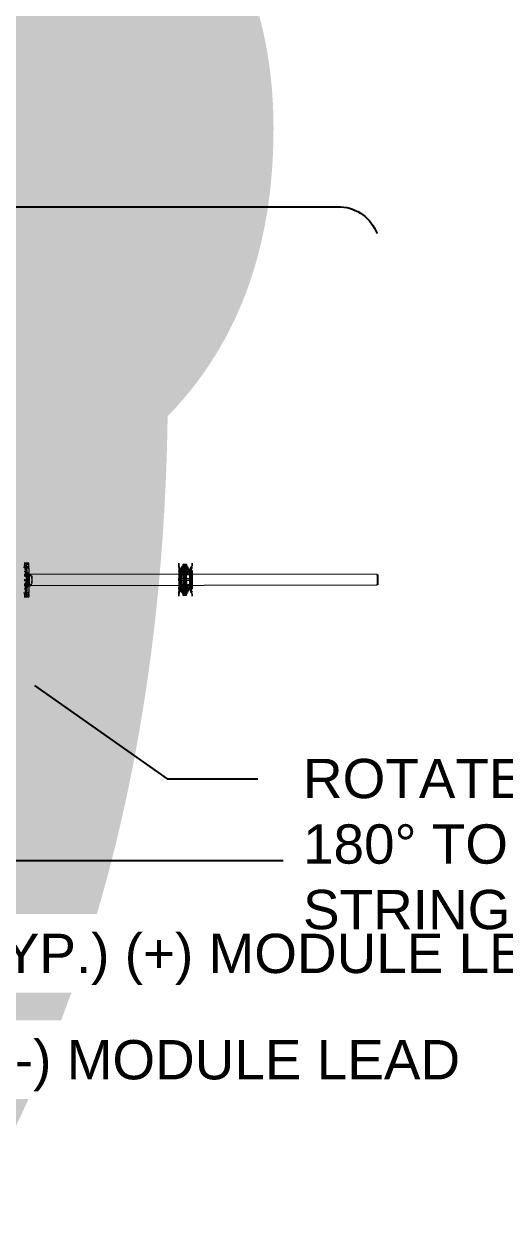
# Model space of a CAD drawing. Header units: feet. Extents: x -327 to 55127, y -2634 to 4121.
# Drawn here: x 6803 to 7047, y 2257 to 2872 of the extents above; entities that cross this region are included whole.
import ezdxf
from ezdxf import colors
from ezdxf.entities.mleader import LeaderData, LeaderLine
from ezdxf.enums import TextEntityAlignment as Align
from ezdxf.math import Vec2, Vec3

# ---------------------------------------------------------------- set-up
doc = ezdxf.new("R2018")
doc.units = ezdxf.units.FT
doc.header["$MEASUREMENT"] = 0
doc.layers.add('G-ANNO-TEXT', color=1, linetype='Continuous')
doc.styles.add('NEI-A', font='arial.ttf')
doc.styles.get("Standard").update_dxf_attribs({"font": 'arial.ttf'})

# ---------------------------------------------------------------- blocks, each defined once
blk = doc.blocks.new('A$Ccdbb2b2c')
at = {"lineweight": 5}
for points in [[(0.0033, 0.22), (0.0017, 0.22), (0.9147, 0.2217)], [(0.485, 0.2283), (0.485, 0.2283)], [(0.4883, 0.2383), (0.4866, 0.24), (0.4883, 0.2417), (0.4866, 0.2433), (0.4866, 0.25)], [(0.4983, 0.2417), (0.4966, 0.235), (0.4966, 0.225), (0.4966, 0.2267), (0.4933, 0.23), (0.4933, 0.2283), (0.4916, 0.2283), (0.4916, 0.225), (0.4883, 0.225), (0.4883, 0.2233), (0.4866, 0.2233), (0.4866, 0.225), (0.4866, 0.2233), (0.4866, 0.225)], [(0.4883, 0.24), (0.4866, 0.24), (0.4883, 0.24), (0.4933, 0.23), (0.4916, 0.23), (0.4916, 0.2283), (0.4866, 0.2383), (0.4883, 0.24), (0.4933, 0.23), (0.4916, 0.23), (0.4916, 0.2283), (0.4916, 0.225), (0.4883, 0.225), (0.4883, 0.2283), (0.4866, 0.2283), (0.4866, 0.23), (0.4866, 0.2317)], [(0.4966, 0.2317), (0.49, 0.2367), (0.49, 0.24), (0.4883, 0.24), (0.4866, 0.2383), (0.4883, 0.24), (0.4933, 0.23), (0.4916, 0.23), (0.4916, 0.2283), (0.4866, 0.2383), (0.4916, 0.2283), (0.4883, 0.2283), (0.4916, 0.2283), (0.4883, 0.2283), (0.4883, 0.225), (0.4866, 0.225), (0.4866, 0.2267), (0.4866, 0.225), (0.4883, 0.225), (0.4883, 0.2233), (0.4866, 0.2233), (0.4866, 0.19), (0.4883, 0.19), (0.4883, 0.1883), (0.4883, 0.19), (0.4866, 0.19), (0.4866, 0.2233)], [(0.4866, 0.2317), (0.4866, 0.2317)], [(0.4916, 0.2283), (0.4933, 0.2283), (0.4933, 0.23), (0.4933, 0.2283), (0.4916, 0.2283), (0.4916, 0.225), (0.4866, 0.225), (0.4866, 0.2283), (0.4883, 0.2283), (0.4883, 0.225), (0.4883, 0.2233), (0.4883, 0.2217), (0.4883, 0.2233), (0.49, 0.2233), (0.4916, 0.2233), (0.4916, 0.2217), (0.4916, 0.225), (0.4933, 0.225), (0.4916, 0.225), (0.4916, 0.2217), (0.4916, 0.225), (0.4933, 0.225), (0.4916, 0.225), (0.4933, 0.225), (0.4933, 0.1883), (0.4916, 0.1883), (0.4916, 0.1917), (0.4916, 0.1933), (0.4933, 0.1933)], [(0.4916, 0.1917), (0.49, 0.1917), (0.4883, 0.1917), (0.4883, 0.19), (0.4866, 0.19), (0.4866, 0.2233), (0.4883, 0.2233), (0.4883, 0.2217), (0.4883, 0.22), (0.4883, 0.1933), (0.4883, 0.1917), (0.49, 0.1917), (0.4916, 0.1917), (0.4916, 0.1933), (0.49, 0.195), (0.49, 0.1933), (0.4916, 0.1933), (0.4933, 0.1933), (0.5016, 0.1933), (0.5, 0.1933), (0.5, 0.1917), (0.5016, 0.1917), (0.5, 0.1917), (0.4983, 0.1917)], [(0.4883, 0.22), (0.4866, 0.22), (0.4883, 0.22), (0.49, 0.22), (0.4883, 0.22), (0.4883, 0.2217), (0.49, 0.2217), (0.4916, 0.2217), (0.49, 0.2217), (0.4916, 0.2217), (0.49, 0.2217), (0.4916, 0.2217), (0.49, 0.2217), (0.4916, 0.2217), (0.49, 0.2217), (0.4916, 0.2217), (0.49, 0.2217), (0.4916, 0.2217), (0.49, 0.2217), (0.4916, 0.2217), (0.49, 0.2217), (0.4916, 0.2217), (0.49, 0.2217), (0.49, 0.2233), (0.4916, 0.2217), (0.49, 0.2217), (0.4916, 0.2217), (0.49, 0.2217), (0.4916, 0.2217), (0.49, 0.2217), (0.4916, 0.2217), (0.49, 0.2217), (0.4916, 0.2217), (0.49, 0.2217), (0.49, 0.2233), (0.4916, 0.2217), (0.49, 0.2233), (0.49, 0.2217), (0.4916, 0.2217), (0.4916, 0.22), (0.49, 0.22), (0.4916, 0.22), (0.49, 0.22), (0.4883, 0.22), (0.4883, 0.2217), (0.49, 0.2217), (0.4883, 0.2217), (0.4883, 0.22), (0.49, 0.22), (0.4916, 0.22), (0.4916, 0.2217), (0.49, 0.2217), (0.4883, 0.2217), (0.4883, 0.22), (0.49, 0.22), (0.4916, 0.22), (0.4916, 0.1933), (0.49, 0.1933), (0.4883, 0.1933), (0.4866, 0.1933), (0.4883, 0.1933), (0.4883, 0.22), (0.4866, 0.22), (0.4883, 0.22), (0.4883, 0.1933), (0.49, 0.1933), (0.4916, 0.1933), (0.4916, 0.22), (0.4916, 0.2217), (0.4916, 0.22), (0.4916, 0.2217), (0.4916, 0.2233), (0.49, 0.2233), (0.4883, 0.2233), (0.4883, 0.2217), (0.4883, 0.2233)], [(0.4883, 0.2433), (0.4883, 0.2433)], [(0.4883, 0.2433), (0.4883, 0.2433)], [(0.4883, 0.2433), (0.4883, 0.2433)], [(0.4883, 0.24), (0.4883, 0.24)], [(0.4883, 0.24), (0.4883, 0.24)], [(0.4883, 0.2233), (0.4883, 0.2233)], [(0.4883, 0.2233), (0.4883, 0.2233)], [(0.4883, 0.2217), (0.4883, 0.2217)], [(0.4883, 0.2217), (0.4883, 0.2217)], [(0.4916, 0.24), (0.49, 0.24), (0.49, 0.2367), (0.49, 0.2383)], [(0.4916, 0.2333), (0.4966, 0.2283), (0.49, 0.235)], [(0.49, 0.2233), (0.49, 0.2233)], [(0.49, 0.2233), (0.49, 0.2233)], [(0.4983, 0.2233), (0.4966, 0.225), (0.4933, 0.2267), (0.4933, 0.2283), (0.4933, 0.225), (0.4916, 0.225)], [(0.4916, 0.225), (0.4916, 0.225)], [(0.4916, 0.2233), (0.4916, 0.2233)], [(0.4916, 0.2233), (0.4916, 0.2233)], [(0.4916, 0.2217), (0.4916, 0.2217)], [(0.4916, 0.2217), (0.4916, 0.2217)], [(0.4966, 0.235), (0.4966, 0.225), (0.4983, 0.225)], [(0.4983, 0.24), (0.4983, 0.24)], [(0.4983, 0.235), (0.4983, 0.235)], [(0.4983, 0.2317), (0.4983, 0.2333)], [(0.5016, 0.2233), (0.5, 0.2233), (0.4983, 0.225), (0.5, 0.2233), (0.5, 0.225)], [(0.5, 0.2217), (0.4983, 0.2217)], [(0.5, 0.2417), (0.5016, 0.2417), (0.5016, 0.245), (0.5016, 0.2467), (0.5016, 0.245), (0.5033, 0.245), (0.505, 0.245), (0.505, 0.2417)], [(0.5016, 0.1917), (0.5, 0.1917), (0.5016, 0.1917), (0.5016, 0.1717), (0.505, 0.1717), (0.505, 0.1917), (0.505, 0.2217), (0.5066, 0.2217), (0.5066, 0.2417), (0.5083, 0.2417), (0.5083, 0.2217)], [(0.5, 0.23), (0.5, 0.2333), (0.5016, 0.2333)], [(0.5016, 0.2283), (0.5, 0.2283)], [(0.5, 0.2217), (0.5016, 0.2217)], [(0.5016, 0.245), (0.5016, 0.2467), (0.5033, 0.2467), (0.5016, 0.2467), (0.5033, 0.245), (0.505, 0.245), (0.5033, 0.245), (0.505, 0.245)], [(0.5016, 0.2467), (0.5016, 0.2467)], [(0.5016, 0.245), (0.5016, 0.245)], [(0.5016, 0.2433), (0.5016, 0.235), (0.5016, 0.2433), (0.5016, 0.245), (0.5016, 0.2433), (0.5033, 0.2433), (0.505, 0.2433), (0.5033, 0.2433), (0.505, 0.2433), (0.5066, 0.2433), (0.5083, 0.2433), (0.5083, 0.2417), (0.5066, 0.2417), (0.505, 0.2417), (0.505, 0.2217), (0.505, 0.1917), (0.5016, 0.1917), (0.5016, 0.2217), (0.505, 0.2217), (0.505, 0.2417), (0.505, 0.2433), (0.5066, 0.2433), (0.505, 0.2433), (0.5066, 0.2433), (0.505, 0.2433)], [(0.505, 0.2417), (0.5016, 0.2417), (0.5016, 0.2217)], [(0.5016, 0.2117), (0.5016, 0.2367), (0.5033, 0.2367)], [(0.5016, 0.21), (0.5033, 0.21), (0.5016, 0.21), (0.5033, 0.21), (0.5016, 0.21), (0.5016, 0.2133), (0.5016, 0.235), (0.5033, 0.235)], [(0.5033, 0.2467), (0.5083, 0.2467), (0.51, 0.2467)], [(0.5116, 0.2467), (0.51, 0.2467), (0.5083, 0.245), (0.5066, 0.245), (0.5083, 0.245), (0.5083, 0.2467)], [(0.5066, 0.2417), (0.5066, 0.245), (0.5083, 0.245), (0.51, 0.245), (0.51, 0.2467), (0.51, 0.245), (0.5083, 0.2433), (0.51, 0.2433), (0.5083, 0.2433), (0.51, 0.2433), (0.51, 0.235), (0.51, 0.2433), (0.5116, 0.2433), (0.51, 0.2433), (0.51, 0.245), (0.51, 0.2433), (0.5083, 0.2433), (0.5066, 0.2433), (0.5083, 0.2433), (0.51, 0.2433)], [(0.5083, 0.2117), (0.51, 0.2117), (0.51, 0.2367), (0.5083, 0.2367)], [(0.51, 0.2467), (0.51, 0.2467)], [(0.51, 0.2417), (0.5116, 0.2417)], [(0.51, 0.21), (0.5116, 0.21), (0.51, 0.21), (0.5116, 0.21), (0.51, 0.21), (0.5116, 0.21), (0.51, 0.21), (0.51, 0.2117), (0.51, 0.2133), (0.51, 0.235), (0.5116, 0.235)], [(0.51, 0.2333), (0.5116, 0.2333), (0.5116, 0.23)], [(0.51, 0.2283), (0.5116, 0.2283)], [(0.51, 0.2233), (0.5116, 0.2233)], [(0.5116, 0.24), (0.5116, 0.24)], [(0.5116, 0.225), (0.5116, 0.2233), (0.5133, 0.225), (0.5116, 0.2233), (0.5133, 0.225)], [(0.515, 0.235), (0.5133, 0.2417)], [(0.5166, 0.185), (0.515, 0.185), (0.515, 0.1883), (0.5166, 0.1883), (0.515, 0.1883), (0.5166, 0.1883), (0.5166, 0.1917), (0.5166, 0.1933), (0.5166, 0.1917), (0.5183, 0.1917), (0.52, 0.1917), (0.52, 0.1933), (0.5183, 0.1933), (0.52, 0.1933), (0.5183, 0.1933), (0.52, 0.1933), (0.5183, 0.1933), (0.52, 0.1933), (0.5183, 0.1933), (0.52, 0.1933), (0.52, 0.195), (0.5183, 0.195), (0.5166, 0.195), (0.5166, 0.1933), (0.5166, 0.22), (0.5166, 0.2217), (0.5166, 0.2233), (0.5183, 0.2233), (0.52, 0.2233), (0.52, 0.2217), (0.5183, 0.2217), (0.52, 0.2217), (0.5183, 0.2217), (0.52, 0.2217), (0.5183, 0.2217), (0.52, 0.2217), (0.5183, 0.2217), (0.52, 0.2217), (0.52, 0.22), (0.5183, 0.22), (0.5166, 0.22), (0.5166, 0.2217), (0.5183, 0.2217), (0.5183, 0.2233), (0.5166, 0.2217), (0.5166, 0.225), (0.515, 0.225), (0.515, 0.235), (0.515, 0.225), (0.5133, 0.225), (0.5133, 0.2267)], [(0.5133, 0.235), (0.5133, 0.235)], [(0.5133, 0.2333), (0.5133, 0.2317)], [(0.5166, 0.23), (0.515, 0.23), (0.515, 0.2283), (0.5166, 0.2283)], [(0.515, 0.2283), (0.515, 0.225), (0.5166, 0.225), (0.515, 0.225), (0.515, 0.1883), (0.515, 0.1783)], [(0.515, 0.225), (0.515, 0.225)], [(0.5166, 0.225), (0.5166, 0.225)], [(0.5166, 0.22), (0.5183, 0.22), (0.52, 0.22), (0.52, 0.2217), (0.5183, 0.2217), (0.52, 0.2217), (0.52, 0.2233), (0.5216, 0.2233), (0.5216, 0.19), (0.52, 0.19)], [(0.5166, 0.2233), (0.5166, 0.2233)], [(0.5166, 0.2217), (0.5166, 0.2217)], [(0.5183, 0.2233), (0.5183, 0.2233)], [(0.52, 0.2383), (0.5216, 0.24), (0.52, 0.2417), (0.5216, 0.2433), (0.5216, 0.25), (0.5216, 0.1633), (0.5216, 0.17), (0.52, 0.1717), (0.52, 0.1733), (0.5216, 0.1733), (0.52, 0.175)], [(0.52, 0.2433), (0.52, 0.2433)], [(0.52, 0.24), (0.52, 0.24)], [(0.52, 0.2283), (0.5216, 0.2283), (0.5216, 0.225), (0.52, 0.225), (0.52, 0.2233)], [(0.52, 0.2233), (0.52, 0.2233)], [(0.52, 0.2217), (0.52, 0.2217)], [(0.5216, 0.24), (0.5233, 0.24)], [(0.5216, 0.2317), (0.5216, 0.23), (0.5216, 0.2283)], [(0.5216, 0.225), (0.5216, 0.2233)], [(0.5233, 0.2317), (0.5233, 0.2317)], [(0.5233, 0.2283), (0.5233, 0.2283)], [(0.9247, 0.2433), (0.9247, 0.2467), (0.923, 0.2433), (0.9214, 0.245), (0.9214, 0.2417), (0.9147, 0.2417), (0.9147, 0.25), (0.9164, 0.25)], [(0.923, 0.2417), (0.923, 0.24), (0.9214, 0.2383), (0.9197, 0.2383), (0.9147, 0.2383), (0.9147, 0.2417)], [(0.9147, 0.2383), (0.9147, 0.2233), (0.918, 0.2233), (0.918, 0.22), (0.9197, 0.22), (0.9197, 0.2233), (0.918, 0.2233)], [(0.9197, 0.22), (0.9197, 0.2183), (0.918, 0.2183), (0.918, 0.22), (0.9147, 0.22), (0.9147, 0.2233)], [(0.9214, 0.2467), (0.9197, 0.2467), (0.9164, 0.2467), (0.918, 0.2467)], [(0.9197, 0.2467), (0.9164, 0.2467)], [(0.923, 0.24), (0.9197, 0.2233), (0.918, 0.2233), (0.9197, 0.2383)], [(0.9214, 0.1967), (0.918, 0.205), (0.918, 0.2083), (0.9197, 0.2183), (0.9214, 0.2183), (0.9214, 0.2267), (0.9197, 0.2233), (0.9214, 0.2233)], [(0.9264, 0.2283), (0.923, 0.2283), (0.923, 0.2183), (0.9214, 0.2183), (0.923, 0.2183), (0.9214, 0.2183), (0.9214, 0.2167), (0.923, 0.2167), (0.9197, 0.2083)], [(0.9214, 0.2383), (0.9214, 0.2417), (0.923, 0.2417), (0.923, 0.2433), (0.9214, 0.2267), (0.923, 0.2283), (0.9247, 0.2467), (0.9264, 0.245)], [(0.9247, 0.2467), (0.9247, 0.2483), (0.9247, 0.2467)], [(0.9264, 0.2483), (0.9247, 0.2483)], [(0.9264, 0.2383), (0.9247, 0.2467)], [(0, 0.22), (0, 0.1933)], [(0.9097, 0.195), (0.908, 0.195), (0.908, 0.1933), (0.9114, 0.1917), (0.9147, 0.1917), (0.913, 0.1917), (0.908, 0.1917), (0.0017, 0.1933), (0.0033, 0.1933)], [(0.4866, 0.21), (0.4883, 0.21)], [(0.4866, 0.2083), (0.4883, 0.2083)], [(0.4866, 0.205), (0.4883, 0.205)], [(0.4866, 0.205), (0.4883, 0.205)], [(0.4916, 0.1883), (0.4933, 0.1883), (0.4916, 0.1883), (0.4916, 0.1917), (0.49, 0.19), (0.49, 0.1917), (0.4883, 0.1917), (0.4883, 0.1933), (0.4883, 0.1917), (0.49, 0.1917), (0.49, 0.19), (0.4916, 0.1917), (0.4916, 0.1933), (0.49, 0.195), (0.49, 0.1933), (0.4916, 0.1933), (0.49, 0.1933), (0.4916, 0.1933), (0.49, 0.1933), (0.4916, 0.1933), (0.49, 0.1933), (0.4916, 0.1933), (0.49, 0.1933), (0.4883, 0.1933), (0.4866, 0.1933), (0.4883, 0.1933), (0.4883, 0.195), (0.49, 0.195), (0.4916, 0.195), (0.4916, 0.1933), (0.4916, 0.1917), (0.4916, 0.1883), (0.4933, 0.1883), (0.4933, 0.185), (0.4933, 0.1833), (0.4933, 0.185), (0.4916, 0.185), (0.4916, 0.1883), (0.4883, 0.1883), (0.4883, 0.185), (0.4916, 0.185), (0.4866, 0.175), (0.4883, 0.175), (0.4883, 0.1733), (0.4933, 0.1833), (0.4916, 0.185), (0.4883, 0.185), (0.4883, 0.1883), (0.4866, 0.1883), (0.4866, 0.1867), (0.4866, 0.1883), (0.4883, 0.1883), (0.4883, 0.19), (0.4883, 0.1917), (0.4883, 0.19)], [(0.4866, 0.1883), (0.4866, 0.19)], [(0.4883, 0.22), (0.4883, 0.22)], [(0.4883, 0.22), (0.4883, 0.22)], [(0.4883, 0.195), (0.4883, 0.195)], [(0.4883, 0.195), (0.4883, 0.195)], [(0.4883, 0.1933), (0.4883, 0.1933)], [(0.4883, 0.1933), (0.4883, 0.1917)], [(0.4883, 0.1933), (0.4883, 0.1933)], [(0.4883, 0.1917), (0.4883, 0.1917)], [(0.4883, 0.1917), (0.4883, 0.1917)], [(0.49, 0.22), (0.49, 0.22)], [(0.49, 0.1933), (0.49, 0.195), (0.4916, 0.1933), (0.49, 0.1933), (0.4916, 0.1933), (0.49, 0.1933), (0.4916, 0.1933), (0.49, 0.1933), (0.4916, 0.1933), (0.49, 0.1933), (0.4916, 0.1933), (0.49, 0.1933), (0.4916, 0.1933), (0.49, 0.1933), (0.4916, 0.1933), (0.49, 0.1933), (0.4916, 0.1933), (0.49, 0.1933), (0.4916, 0.1933), (0.4916, 0.22)], [(0.49, 0.22), (0.49, 0.22)], [(0.49, 0.195), (0.49, 0.195)], [(0.49, 0.195), (0.49, 0.195)], [(0.49, 0.1917), (0.49, 0.1917)], [(0.49, 0.1917), (0.49, 0.1917)], [(0.4916, 0.22), (0.4916, 0.22)], [(0.4916, 0.22), (0.4916, 0.22)], [(0.4916, 0.195), (0.4916, 0.195)], [(0.4916, 0.195), (0.4916, 0.195)], [(0.4916, 0.1933), (0.4916, 0.1933)], [(0.4916, 0.1933), (0.4916, 0.1933)], [(0.4916, 0.1917), (0.4916, 0.1917)], [(0.4916, 0.1917), (0.4916, 0.1917)], [(0.5016, 0.22), (0.4933, 0.22)], [(0.5033, 0.21), (0.5016, 0.21), (0.5033, 0.21), (0.5016, 0.21), (0.5016, 0.2117), (0.5016, 0.2133), (0.5016, 0.21), (0.4933, 0.21)], [(0.4933, 0.2083), (0.4933, 0.205), (0.5016, 0.205), (0.5016, 0.2033), (0.5033, 0.2033), (0.5016, 0.2033), (0.5033, 0.2033)], [(0.4983, 0.19), (0.4966, 0.1883)], [(0.5, 0.1883), (0.5, 0.19), (0.4983, 0.1883), (0.5, 0.19), (0.5016, 0.19)], [(0.5016, 0.2017), (0.5016, 0.205), (0.5016, 0.2033), (0.5033, 0.2033), (0.5016, 0.2033)], [(0.5033, 0.1783), (0.5016, 0.1783), (0.5016, 0.2), (0.5016, 0.2033), (0.5016, 0.2), (0.5016, 0.2017), (0.5016, 0.1767), (0.5033, 0.1767)], [(0.5083, 0.1917), (0.5083, 0.1717), (0.5066, 0.1717), (0.5066, 0.1917), (0.505, 0.1917), (0.505, 0.1733), (0.5066, 0.1733), (0.5083, 0.1733)], [(0.515, 0.21), (0.5083, 0.21)], [(0.5083, 0.205), (0.515, 0.205), (0.515, 0.2083), (0.5166, 0.2083)], [(0.5083, 0.1767), (0.51, 0.1767), (0.51, 0.2017), (0.5083, 0.2017)], [(0.515, 0.22), (0.51, 0.22)], [(0.51, 0.205), (0.51, 0.2017), (0.51, 0.2), (0.51, 0.2033), (0.51, 0.2), (0.51, 0.1783), (0.5116, 0.1783)], [(0.51, 0.2033), (0.5116, 0.2033)], [(0.51, 0.1933), (0.515, 0.1933), (0.5133, 0.1933), (0.5116, 0.195)], [(0.515, 0.1917), (0.51, 0.1917), (0.5116, 0.1917), (0.5133, 0.1917), (0.5116, 0.1917), (0.5133, 0.1917)], [(0.5116, 0.19), (0.51, 0.19)], [(0.5133, 0.22), (0.5116, 0.2183)], [(0.5133, 0.1883), (0.5116, 0.19), (0.5133, 0.1883), (0.5116, 0.19), (0.5116, 0.1883)], [(0.5166, 0.22), (0.5166, 0.22)], [(0.5166, 0.1917), (0.5183, 0.19), (0.5183, 0.1917), (0.52, 0.1917), (0.52, 0.1933), (0.5183, 0.1933), (0.52, 0.1933), (0.52, 0.22)], [(0.5166, 0.195), (0.5166, 0.195)], [(0.5166, 0.1933), (0.5166, 0.1933)], [(0.5166, 0.1917), (0.5166, 0.1917)], [(0.52, 0.1917), (0.52, 0.19), (0.52, 0.1883), (0.5166, 0.1883), (0.5166, 0.185), (0.5166, 0.1833), (0.52, 0.1733), (0.52, 0.175), (0.5216, 0.175), (0.5166, 0.185), (0.52, 0.185)], [(0.5183, 0.22), (0.5183, 0.22)], [(0.5183, 0.195), (0.5183, 0.195)], [(0.5183, 0.1917), (0.5183, 0.1917)], [(0.52, 0.22), (0.52, 0.22)], [(0.52, 0.195), (0.52, 0.195)], [(0.52, 0.1933), (0.52, 0.1933)], [(0.52, 0.1917), (0.52, 0.1917)], [(0.5216, 0.2083), (0.5233, 0.2083)], [(0.5216, 0.205), (0.5233, 0.205)], [(0.5216, 0.19), (0.5216, 0.1883)], [(0.9064, 0.2117), (0.9064, 0.2167), (0.9064, 0.1967), (0.9064, 0.2017), (0.9064, 0.2)], [(0.908, 0.2117), (0.9064, 0.2117), (0.9064, 0.2017)], [(0.913, 0.22), (0.9114, 0.22), (0.9114, 0.2183), (0.9097, 0.2183), (0.908, 0.2183), (0.9097, 0.2183), (0.9114, 0.2183), (0.913, 0.2183), (0.9114, 0.2183), (0.9147, 0.2183), (0.9147, 0.1917)], [(0.9097, 0.2167), (0.908, 0.2167), (0.908, 0.2183), (0.9114, 0.22), (0.913, 0.22), (0.9147, 0.22), (0.913, 0.22), (0.9114, 0.2183), (0.9114, 0.22)], [(0.908, 0.22), (0.913, 0.22), (0.9114, 0.22), (0.9147, 0.22), (0.9164, 0.22)], [(0.908, 0.2167), (0.908, 0.2183)], [(0.9164, 0.1917), (0.9147, 0.1917), (0.913, 0.1933), (0.9114, 0.1933), (0.9114, 0.1917), (0.9114, 0.1933), (0.9097, 0.1933), (0.908, 0.1933), (0.908, 0.195)], [(0.9164, 0.1933), (0.9147, 0.1933), (0.9114, 0.1933), (0.913, 0.1933), (0.9114, 0.1933), (0.9097, 0.1933), (0.908, 0.1933)], [(0.9114, 0.1933), (0.913, 0.1933)], [(0.9147, 0.22), (0.9147, 0.2183), (0.913, 0.215), (0.913, 0.1967), (0.9147, 0.1933)], [(0.9147, 0.17), (0.9147, 0.1733), (0.9197, 0.1733), (0.923, 0.1733), (0.9197, 0.1883), (0.9197, 0.19), (0.918, 0.19), (0.918, 0.1917), (0.9147, 0.1917), (0.9147, 0.19)], [(0.9197, 0.1733), (0.918, 0.19), (0.9147, 0.19), (0.9147, 0.1733)], [(0.918, 0.2183), (0.9164, 0.2083), (0.9164, 0.205)], [(0.9264, 0.2183), (0.923, 0.2183), (0.9247, 0.2183), (0.923, 0.2183), (0.923, 0.2167), (0.923, 0.2183), (0.9214, 0.2183), (0.9214, 0.2167), (0.918, 0.2083), (0.9164, 0.2083)], [(0.923, 0.1967), (0.9197, 0.205), (0.9197, 0.2083), (0.918, 0.2083), (0.918, 0.2033), (0.9197, 0.2033)], [(0.9214, 0.1883), (0.9197, 0.1883), (0.9197, 0.1933), (0.918, 0.1917), (0.918, 0.1933)], [(0.923, 0.17), (0.923, 0.1683), (0.9214, 0.185), (0.9197, 0.1883), (0.9197, 0.19), (0.918, 0.19)], [(0.9214, 0.1933), (0.923, 0.1933), (0.9214, 0.1933), (0.9197, 0.1933), (0.9214, 0.1933), (0.9214, 0.185), (0.923, 0.1833), (0.9247, 0.165), (0.9247, 0.1667), (0.9264, 0.1733)], [(0.9264, 0.1833), (0.923, 0.1833), (0.923, 0.1933), (0.9214, 0.1933), (0.9214, 0.195), (0.923, 0.195), (0.9264, 0.195)], [(0.9247, 0.195), (0.923, 0.195), (0.923, 0.1933), (0.9214, 0.195)], [(0.923, 0.22), (0.9264, 0.22)], [(0.9264, 0.2167), (0.923, 0.2167), (0.9247, 0.2167)], [(0.9264, 0.205), (0.923, 0.205), (0.923, 0.2067), (0.9247, 0.2083), (0.9264, 0.2067)], [(0.9264, 0.1933), (0.923, 0.1933), (0.9247, 0.1933), (0.923, 0.1933), (0.923, 0.195), (0.923, 0.1933)], [(0.9264, 0.1917), (0.923, 0.1917)], [(0.485, 0.185), (0.485, 0.185)], [(0.4883, 0.185), (0.4866, 0.185), (0.4866, 0.1833), (0.4866, 0.185), (0.4883, 0.185), (0.4866, 0.185), (0.4866, 0.1883), (0.4883, 0.1883), (0.4916, 0.1883), (0.4916, 0.185), (0.4933, 0.1833), (0.4883, 0.1733), (0.4883, 0.175), (0.4866, 0.175), (0.4916, 0.185), (0.4933, 0.1833), (0.4883, 0.1733), (0.4866, 0.1733)], [(0.4933, 0.1833), (0.4933, 0.185), (0.4916, 0.185), (0.4916, 0.1883), (0.4883, 0.1883), (0.4883, 0.185), (0.4916, 0.185), (0.4866, 0.175), (0.4883, 0.175), (0.4883, 0.1733), (0.49, 0.1733), (0.49, 0.1767)], [(0.4883, 0.1833), (0.4866, 0.1833), (0.4866, 0.185)], [(0.4866, 0.1833), (0.4866, 0.1833)], [(0.4883, 0.175), (0.4866, 0.1733), (0.4883, 0.1733), (0.4883, 0.1717), (0.4866, 0.17), (0.4866, 0.1633)], [(0.4866, 0.17), (0.4883, 0.17)], [(0.4883, 0.1733), (0.4883, 0.1733)], [(0.4883, 0.1733), (0.4883, 0.1733)], [(0.4883, 0.1733), (0.4883, 0.1733)], [(0.4883, 0.17), (0.4883, 0.17)], [(0.4883, 0.17), (0.4883, 0.17)], [(0.4883, 0.17), (0.4883, 0.17)], [(0.4916, 0.1817), (0.4966, 0.185), (0.49, 0.1783), (0.4966, 0.1817)], [(0.4916, 0.175), (0.49, 0.175), (0.49, 0.1767), (0.49, 0.175)], [(0.4933, 0.1883), (0.4916, 0.1883), (0.4933, 0.1883)], [(0.4916, 0.1883), (0.4916, 0.1883)], [(0.4916, 0.1883), (0.4916, 0.1883)], [(0.495, 0.1867), (0.4933, 0.1867), (0.4966, 0.1883), (0.4966, 0.1783), (0.4966, 0.1883), (0.4966, 0.1867), (0.4933, 0.185), (0.4916, 0.185)], [(0.4916, 0.1883), (0.4916, 0.1883)], [(0.4933, 0.1883), (0.4933, 0.1883)], [(0.4966, 0.1783), (0.4983, 0.1733), (0.4983, 0.18)], [(0.4983, 0.1817), (0.4983, 0.18), (0.5, 0.18), (0.5, 0.1833)], [(0.5016, 0.18), (0.5, 0.18), (0.5, 0.1717), (0.4983, 0.1717)], [(0.4983, 0.1783), (0.4983, 0.1783)], [(0.5, 0.185), (0.5016, 0.185)], [(0.5016, 0.1667), (0.5016, 0.1683), (0.5016, 0.17), (0.5016, 0.1717), (0.5, 0.1717)], [(0.51, 0.1667), (0.5083, 0.1667), (0.5016, 0.1667), (0.5033, 0.1667), (0.5016, 0.1667), (0.5033, 0.1683), (0.5016, 0.1683), (0.5016, 0.1667), (0.5016, 0.1683), (0.5016, 0.17), (0.5016, 0.1783), (0.5016, 0.17)], [(0.5016, 0.1683), (0.5016, 0.17), (0.5033, 0.17), (0.505, 0.17), (0.5066, 0.17), (0.5083, 0.17), (0.5066, 0.17)], [(0.5016, 0.1683), (0.5016, 0.1683)], [(0.5016, 0.1667), (0.5016, 0.1667)], [(0.505, 0.1683), (0.5033, 0.1683), (0.5033, 0.17), (0.505, 0.17), (0.5066, 0.17), (0.5083, 0.17), (0.5066, 0.17), (0.5083, 0.1683), (0.5066, 0.1683)], [(0.5033, 0.1683), (0.5033, 0.17), (0.505, 0.17), (0.5066, 0.17), (0.5083, 0.1683), (0.51, 0.1683), (0.51, 0.1667), (0.51, 0.1683)], [(0.5033, 0.17), (0.505, 0.17)], [(0.5083, 0.1717), (0.5083, 0.17), (0.5066, 0.17), (0.5066, 0.1717), (0.505, 0.1717), (0.505, 0.17), (0.505, 0.1733)], [(0.51, 0.17), (0.5083, 0.17), (0.51, 0.17), (0.51, 0.1783), (0.51, 0.17), (0.51, 0.1683), (0.51, 0.17), (0.5083, 0.17), (0.51, 0.1683), (0.5083, 0.1683), (0.51, 0.1667), (0.5116, 0.1667)], [(0.5083, 0.1667), (0.5083, 0.1683)], [(0.51, 0.185), (0.5116, 0.185)], [(0.5116, 0.1833), (0.5116, 0.18), (0.51, 0.18), (0.51, 0.1717), (0.5133, 0.1717)], [(0.5133, 0.1817), (0.5133, 0.18), (0.51, 0.18)], [(0.51, 0.1717), (0.5116, 0.1717)], [(0.51, 0.1667), (0.51, 0.1667)], [(0.5116, 0.1733), (0.5116, 0.1733)], [(0.5133, 0.18), (0.5133, 0.1733), (0.515, 0.1783), (0.515, 0.1883), (0.5133, 0.1883), (0.5133, 0.1867)], [(0.5133, 0.1783), (0.5133, 0.1783)], [(0.515, 0.1883), (0.515, 0.1883)], [(0.5166, 0.1833), (0.515, 0.185)], [(0.5166, 0.1883), (0.5166, 0.1883)], [(0.52, 0.17), (0.52, 0.17)], [(0.5233, 0.185), (0.5216, 0.185), (0.5216, 0.1833), (0.5233, 0.1833)], [(0.5216, 0.17), (0.5233, 0.17)], [(0.5233, 0.185), (0.5233, 0.185)], [(0.5233, 0.1833), (0.5233, 0.1833)], [(0.9264, 0.1667), (0.9247, 0.165), (0.9247, 0.1633), (0.9264, 0.1633), (0.9247, 0.1633), (0.9247, 0.165), (0.923, 0.1683), (0.9214, 0.1683), (0.9214, 0.17), (0.9147, 0.17), (0.9147, 0.1617), (0.9164, 0.1617)], [(0.9164, 0.1667), (0.9197, 0.1667)], [(0.9214, 0.165), (0.9197, 0.165), (0.9164, 0.165), (0.918, 0.165)], [(0.9214, 0.1733), (0.9214, 0.17), (0.923, 0.17), (0.923, 0.1717)], [(0.9247, 0.1683), (0.9247, 0.165), (0.9264, 0.165)]]:
    blk.add_lwpolyline(points, dxfattribs=at)
for points in [[(0.4883, 0.2433), (0.4866, 0.2433), (0.4883, 0.2417), (0.4866, 0.24), (0.4883, 0.2417), (0.4866, 0.2433), (0.4866, 0.25), (0.4866, 0.2433), (0.4883, 0.2433), (0.4866, 0.2433)], [(0.4883, 0.23), (0.4866, 0.23), (0.4866, 0.2283), (0.4866, 0.23)], [(0.49, 0.2233), (0.4883, 0.2217), (0.49, 0.22), (0.4916, 0.2217)], [(0.49, 0.2233), (0.4883, 0.2233), (0.4883, 0.2217), (0.4883, 0.22), (0.49, 0.22), (0.4916, 0.22), (0.4916, 0.2217), (0.4916, 0.2233)], [(0.49, 0.2233), (0.4883, 0.2217), (0.49, 0.22), (0.4916, 0.2217)], [(0.49, 0.2233), (0.4883, 0.2217), (0.49, 0.22), (0.4916, 0.2217)], [(0.4933, 0.2217), (0.4916, 0.2217)], [(0.4983, 0.23), (0.4966, 0.225), (0.4983, 0.225), (0.5, 0.2233), (0.5, 0.2283), (0.4983, 0.2283)], [(0.4983, 0.2417), (0.5, 0.2417), (0.5, 0.2333), (0.4983, 0.2333)], [(0.5, 0.2217), (0.5016, 0.2217)], [(0.5, 0.2217), (0.5016, 0.2217)], [(0.505, 0.245), (0.5033, 0.245)], [(0.5066, 0.245), (0.5083, 0.245)], [(0.5066, 0.1917), (0.5066, 0.2217), (0.5083, 0.2217), (0.5083, 0.1917)], [(0.5133, 0.2417), (0.5133, 0.2333), (0.51, 0.2333), (0.51, 0.2417)], [(0.5133, 0.225), (0.5116, 0.225), (0.5116, 0.2233), (0.51, 0.2283), (0.5116, 0.2283), (0.5133, 0.23)], [(0.51, 0.2217), (0.5116, 0.2217), (0.5133, 0.2217), (0.515, 0.2217)], [(0.5133, 0.2217), (0.5116, 0.2217)], [(0.5166, 0.2283), (0.5166, 0.23), (0.52, 0.24), (0.5216, 0.2383), (0.5166, 0.2283), (0.52, 0.2283), (0.52, 0.225), (0.5166, 0.225)], [(0.5183, 0.2233), (0.5166, 0.2217), (0.5183, 0.22), (0.52, 0.2217)], [(0.5233, 0.2433), (0.5216, 0.2433)], [(0.9264, 0.25), (0.9147, 0.25)], [(0.4883, 0.21), (0.4866, 0.21)], [(0.4883, 0.2083), (0.4866, 0.2083)], [(0.4883, 0.205), (0.4866, 0.205)], [(0.4883, 0.205), (0.4866, 0.205)], [(0.4866, 0.19), (0.4866, 0.1883)], [(0.49, 0.195), (0.4883, 0.1933), (0.49, 0.1917), (0.4916, 0.1933)], [(0.49, 0.195), (0.4883, 0.195), (0.4883, 0.1933), (0.4883, 0.1917), (0.49, 0.1917), (0.49, 0.19), (0.4916, 0.1917), (0.4916, 0.1933), (0.4916, 0.195)], [(0.49, 0.195), (0.4883, 0.1933), (0.49, 0.1917), (0.4916, 0.1933)], [(0.49, 0.195), (0.4883, 0.195), (0.4883, 0.1933), (0.4883, 0.1917), (0.49, 0.1917), (0.4916, 0.1917), (0.4916, 0.1933), (0.4916, 0.195)], [(0.49, 0.195), (0.4883, 0.1933), (0.49, 0.1917), (0.4916, 0.1933)], [(0.4966, 0.1883), (0.4983, 0.1883), (0.4983, 0.19), (0.5, 0.19), (0.5, 0.185), (0.4983, 0.185), (0.4983, 0.1833)], [(0.51, 0.2133), (0.51, 0.21)], [(0.51, 0.2033), (0.51, 0.205), (0.51, 0.2033), (0.5116, 0.2033)], [(0.5116, 0.2033), (0.51, 0.2033)], [(0.5133, 0.1833), (0.5133, 0.19), (0.5116, 0.19), (0.51, 0.185), (0.5133, 0.185)], [(0.5183, 0.1933), (0.5166, 0.1933), (0.5183, 0.195)], [(0.5183, 0.195), (0.5166, 0.1933), (0.5183, 0.1917), (0.52, 0.1933)], [(0.913, 0.1933), (0.9114, 0.1933)], [(0.9164, 0.2033), (0.918, 0.1933), (0.9197, 0.1933), (0.918, 0.2033)], [(0.4866, 0.1733), (0.4883, 0.1733), (0.4883, 0.1717), (0.4866, 0.17), (0.4866, 0.1633), (0.4866, 0.17), (0.4883, 0.1717), (0.4883, 0.1733)], [(0.4883, 0.17), (0.4866, 0.17)], [(0.505, 0.17), (0.5033, 0.17)], [(0.51, 0.17), (0.5083, 0.17), (0.51, 0.17), (0.5116, 0.17)], [(0.52, 0.185), (0.52, 0.1883), (0.5216, 0.1883), (0.5216, 0.185)], [(0.5233, 0.1733), (0.5216, 0.1733)], [(0.9264, 0.1617), (0.9147, 0.1617)]]:
    blk.add_lwpolyline(points, close=True, dxfattribs=at)
at = {"color": 8, "lineweight": 5, "true_color": 0x808080}
blk.add_lwpolyline([(0.0017, 0.22), (0.0017, 0.1933)], dxfattribs=at)
blk = doc.blocks.new('DETAIL_TITLE')
at = {"style": 'NEI-A', "flags": 8}
blk.add_attdef('#', text='', height=0.2, dxfattribs=at).set_placement((0.5922, -0.5109), align=Align.MIDDLE_CENTER)
at = {"lineweight": 30, "flags": 104}
blk.add_attdef('DETAIL_TITLE', text='', height=0.2, dxfattribs=at).set_placement((0.9099, -0.5251), align=Align.BOTTOM_LEFT)
at = {"style": 'NEI-A'}
for tag, p in [('SCALE:', (0.9386, -0.7379)), ('1"_=_', (1.5474, -0.7379))]:
    blk.add_attdef(tag, text='', height=0.1, dxfattribs=at).set_placement(p, align=Align.BOTTOM_LEFT)

msp = doc.modelspace()

# ---------------------------------------------------------------- linework, layer by layer
at = {"layer": 'G-ANNO-TEXT', "flags": 128}
msp.add_lwpolyline([(4411.66, 2765.88, -0.298343), (4430.17, 2779.53), (5529.21, 2779.53, 0.298343), (5547.72, 2793.17, 0.298343), (5566.23, 2779.53), (6963.78, 2779.53, -0.298343), (6982.28, 2765.88)], format="xyb", dxfattribs=at)

# ---------------------------------------------------------------- block references
at = {"xscale": -194.318304, "yscale": 194.318304, "zscale": 194.318304}
msp.add_blockref('A$Ccdbb2b2c', (6982.71, 2549.57), dxfattribs=at)
at = {"layer": 'G-ANNO-TEXT'}
ref = msp.add_blockref('DETAIL_TITLE', (64.44, 3394.18), dxfattribs=dict(at, xscale=128.9267043143703, yscale=128.9267043143703, zscale=128.9267043143703))
lines = msp.add_mtext('{\\LDC BLOCK TYPE-1 (3) STRINGS (78) MODULES [580W] }', dxfattribs={"layer": '0', "insert": (181.75, 3365.15), "char_height": 1362.0506, "attachment_point": 1})
ref.add_attrib('DETAIL_TITLE', '', (181.75, 3365.15)).embed_mtext(lines)
ref = msp.add_blockref('DETAIL_TITLE', (4396.28, 3403.79), dxfattribs=dict(at, xscale=128.9267043143703, yscale=128.9267043143703, zscale=128.9267043143703))
lines = msp.add_mtext('{\\LDC BLOCK TYPE-4 (3) STRINGS (81) MODULES [400W] }', dxfattribs={"layer": '0', "insert": (4513.59, 3374.77), "char_height": 773.2846, "attachment_point": 1})
ref.add_attrib('DETAIL_TITLE', '', (4513.59, 3374.77)).embed_mtext(lines)

# ---------------------------------------------------------------- next in the draw order: leaders
ml = msp.add_multileader_mtext('Standard', dxfattribs=at)
ml.set_content('(TYP.) (+) MODULE LEAD', color=256, style='NEI-A')
ml.set_leader_properties()
ml.build(insert=Vec2(0, 0))
ml.multileader.update_dxf_attribs({"dogleg_length": 0.36, "arrow_head_size": 22.51})
ctx = ml.context
ctx.base_point, ctx.char_height, ctx.arrow_head_size, ctx.landing_gap_size, ctx.plane_origin = Vec3(6742.34, 2396.62, -22.9), 20, 22.51, 23.05, Vec3(13120.84, -3395.56, -22.9)
notes = []
notes.append((ctx, [(0, (1, 1, 0), (6696.24, 2396.62, -22.9), (1, 0), 46.1, [(1, [(6606.64, 2568.06, -22.9)], 0, [])])]))
ctx.mtext.insert, ctx.mtext.width, ctx.mtext.flow_direction = Vec3(6765.39, 2409.56, -22.9), 401.7571, 5
ctx.mtext.has_bg_fill, ctx.mtext.bg_color, ctx.mtext.bg_scale_factor, ctx.mtext.bg_transparency, ctx.mtext.use_window_bg_color = 1, -1073741824, 1.5, 0, 1
for ctx, leaders in notes:
    for number, flags, end, landing, length, lines in leaders:
        leader = LeaderData()
        leader.index, (leader.has_last_leader_line, leader.has_dogleg_vector, leader.attachment_direction) = number, flags
        leader.last_leader_point, leader.dogleg_vector, leader.dogleg_length = Vec3(end), Vec3(landing), length
        for number, points, colour, breaks in lines:
            line = LeaderLine()
            line.index, line.vertices, line.color, line.breaks = number, Vec3.list(points), colors.encode_raw_color(colour), breaks
            leader.lines.append(line)
        ctx.leaders.append(leader)

# ---------------------------------------------------------------- next in the draw order: leaders
ml = msp.add_multileader_mtext('Standard', dxfattribs=at)
ml.set_content('(TYP.) (-) MODULE LEAD', color=256, style='NEI-A')
ml.set_leader_properties()
ml.build(insert=Vec2(0, 0))
ml.multileader.update_dxf_attribs({"dogleg_length": 0.36, "arrow_head_size": 22.51})
ctx = ml.context
ctx.base_point, ctx.char_height, ctx.arrow_head_size, ctx.landing_gap_size, ctx.plane_origin = Vec3(6677.14, 2342.51, -22.9), 20, 22.51, 23.05, Vec3(13056.32, -3395.69, -22.9)
notes = []
notes.append((ctx, [(0, (1, 1, 0), (6631.04, 2342.51, -22.9), (1, 0), 46.1, [(1, [(6542.11, 2566.62, -22.9)], 0, [])])]))
ctx.mtext.insert, ctx.mtext.width, ctx.mtext.flow_direction = Vec3(6700.19, 2355.45, -22.9), 328.7606, 5
ctx.mtext.has_bg_fill, ctx.mtext.bg_color, ctx.mtext.bg_scale_factor, ctx.mtext.bg_transparency, ctx.mtext.use_window_bg_color = 1, -1073741824, 1.5, 0, 1
for ctx, leaders in notes:
    for number, flags, end, landing, length, lines in leaders:
        leader = LeaderData()
        leader.index, (leader.has_last_leader_line, leader.has_dogleg_vector, leader.attachment_direction) = number, flags
        leader.last_leader_point, leader.dogleg_vector, leader.dogleg_length = Vec3(end), Vec3(landing), length
        for number, points, colour, breaks in lines:
            line = LeaderLine()
            line.index, line.vertices, line.color, line.breaks = number, Vec3.list(points), colors.encode_raw_color(colour), breaks
            leader.lines.append(line)
        ctx.leaders.append(leader)

# ---------------------------------------------------------------- next in the draw order: leaders
ml = msp.add_multileader_mtext('Standard', dxfattribs=at)
ml.set_content('ROTATE EVERY OTHER MODULE 180%%D TO ACCOMMODATE SKIP STRINGING', color=256, style='NEI-A')
ml.set_leader_properties()
ml.build(insert=Vec2(0, 0))
ml.multileader.update_dxf_attribs({"dogleg_length": 0.36, "arrow_head_size": 22.51})
ctx = ml.context
ctx.base_point, ctx.char_height, ctx.arrow_head_size, ctx.landing_gap_size, ctx.plane_origin = Vec3(6921.55, 2488.4, -22.9), 20, 22.51, 23.05, Vec3(13300.05, -3346.01, -22.9)
notes = []
notes.append((ctx, [(0, (1, 1, 0), (6875.45, 2488.4, -22.9), (1, 0), 46.1, [(1, [(6789.51, 2548.88, -22.9)], 0, [])])]))
ctx.mtext.insert, ctx.mtext.width, ctx.mtext.flow_direction = Vec3(6944.6, 2498.57, -22.9), 512.5465, 5
ctx.mtext.has_bg_fill, ctx.mtext.bg_color, ctx.mtext.bg_scale_factor, ctx.mtext.bg_transparency, ctx.mtext.use_window_bg_color = 1, -1073741824, 1.5, 0, 1
for ctx, leaders in notes:
    for number, flags, end, landing, length, lines in leaders:
        leader = LeaderData()
        leader.index, (leader.has_last_leader_line, leader.has_dogleg_vector, leader.attachment_direction) = number, flags
        leader.last_leader_point, leader.dogleg_vector, leader.dogleg_length = Vec3(end), Vec3(landing), length
        for number, points, colour, breaks in lines:
            line = LeaderLine()
            line.index, line.vertices, line.color, line.breaks = number, Vec3.list(points), colors.encode_raw_color(colour), breaks
            leader.lines.append(line)
        ctx.leaders.append(leader)

doc.saveas('drawing.dxf')
